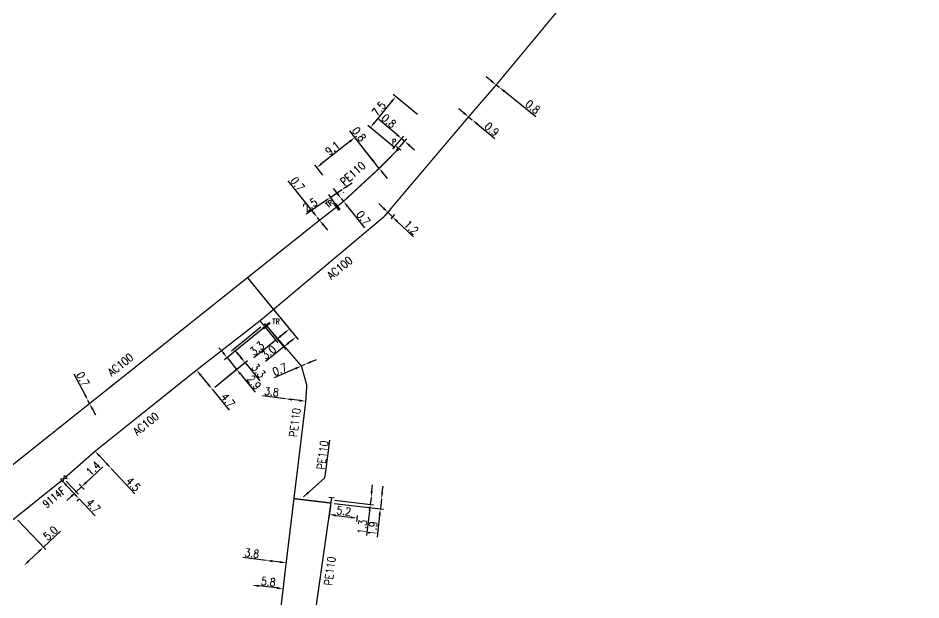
# Model space of a CAD drawing. Header units: millimetres. Extents: x 160996 to 162003, y 120996 to 122000.
# Drawn here: x 161635.1 to 161804.4, y 121421.7 to 121530.9 of the extents above; entities that cross this region are included whole.
import ezdxf
from ezdxf.enums import TextEntityAlignment as Align

# ---------------------------------------------------------------- set-up
doc = ezdxf.new("R2010")
doc.units = ezdxf.units.MM
doc.header["$PDMODE"] = 34
for name, pattern in [('L_100_AP', [14, 10, -1.5, 1, -1.5]), ('L_100_PE', [14, 10, -1.5, 1, -1.5]), ('L_25_AP', [2000, 1000, 1000]), ('L_25_PE', [2000, 1000, 1000])]:
    doc.linetypes.add(name, pattern=pattern)
doc.layers.get('0').update_dxf_attribs({"linetype": 'CONTINUOUS'})
doc.layers.get('Defpoints').update_dxf_attribs({"linetype": 'CONTINUOUS'})
for name, color, linetype in [('L_140', 3, 'CONTINUOUS'), ('L_150', 1, 'CONTINUOUS'), ('L_300', 7, 'CONTINUOUS'), ('L_340', 7, 'CONTINUOUS')]:
    doc.layers.add(name, color=color, linetype=linetype)
doc.styles.add('G_ROMANS', font='ROMANS.SHX', dxfattribs={"width": 0.75})
doc.styles.get("Standard").update_dxf_attribs({"font": 'romans.shx', "width": 0.85})
doc.dimstyles.get("Standard").update_dxf_attribs({"dimtxt": 1.5, "dimasz": 1.2, "dimexe": 0.625, "dimexo": 0.625, "dimgap": 0.25, "dimtad": 1, "dimdec": 1, "dimzin": 0, "dimdsep": 46, "dimtxsty": 'Standard', "dimcen": -0.5, "dimadec": 0, "dimazin": 0, "dimtfac": 1, "dimtdec": 1, "dimtmove": 0, "dimatfit": 3, "dimfxl": 0, "dimtolj": 1, "dimtzin": 0, "dimarcsym": 0})

# ---------------------------------------------------------------- blocks, each defined once
blk = doc.blocks.new('*D455')
at = {"layer": 'Defpoints', "color": 0, "linetype": 'Continuous', "transparency": 16777216}
for p in [(161691.12, 121502.8), (161702.83, 121502.65), (161692.63, 121500.9)]:
    blk.add_point(p, dxfattribs=at)
at = {"layer": 'L_150', "color": 0, "linetype": 'Continuous', "lineweight": -2, "transparency": 16777216}
for p, q in [((161702.45, 121503.15), (161697.88, 121508.93)), ((161697.33, 121507.7), (161692.07, 121503.55)), ((161692.24, 121501.39), (161690.74, 121503.3))]:
    blk.add_line(p, q, dxfattribs=at)
at = {"layer": 'L_150', "color": 0, "linetype": 'Continuous', "transparency": 16777216}
for points in [[(161697.2, 121507.86), (161697.45, 121507.54), (161698.27, 121508.44)], [(161691.94, 121503.71), (161692.19, 121503.39), (161691.12, 121502.8)]]:
    blk.add_solid(points, dxfattribs=at)
at = {"layer": 'L_150', "color": 0, "linetype": 'Continuous', "transparency": 16777216, "insert": (161694.08, 121506.41), "char_height": 1.5, "attachment_point": 5, "rotation": 38.2744}
blk.add_mtext('\\A1;9.1', dxfattribs=at)
blk = doc.blocks.new('*D456')
at = {"layer": 'Defpoints', "color": 0, "linetype": 'Continuous', "transparency": 16777216}
for p in [(161702.34, 121503.28), (161702.83, 121502.65), (161702.83, 121502.65)]:
    blk.add_point(p, dxfattribs=at)
at = {"layer": 'L_150', "color": 0, "linetype": 'Continuous', "lineweight": -2, "transparency": 16777216}
for p, q in [((161701.6, 121504.22), (161697.29, 121509.69)), ((161702.83, 121502.65), (161702.34, 121503.28)), ((161703.58, 121501.71), (161704.32, 121500.77))]:
    blk.add_line(p, q, dxfattribs=at)
at = {"layer": 'L_150', "color": 0, "linetype": 'Continuous', "transparency": 16777216}
for points in [[(161701.75, 121504.35), (161701.44, 121504.1), (161702.34, 121503.28)], [(161703.73, 121501.84), (161703.42, 121501.59), (161702.83, 121502.65)]]:
    blk.add_solid(points, dxfattribs=at)
at = {"layer": 'L_150', "color": 0, "linetype": 'Continuous', "transparency": 16777216, "insert": (161699.05, 121509.06), "char_height": 1.5, "attachment_point": 5, "rotation": 308.2744}
blk.add_mtext('\\A1;0.8', dxfattribs=at)
blk = doc.blocks.new('*D457')
at = {"layer": 'Defpoints', "color": 0, "linetype": 'Continuous', "transparency": 16777216}
for p in [(161707.6, 121507.72), (161704.98, 121505.83), (161706.25, 121506.13)]:
    blk.add_point(p, dxfattribs=at)
at = {"layer": 'L_340', "color": 0, "linetype": 'Continuous', "lineweight": -2, "transparency": 16777216}
for p, q in [((161706.11, 121508.99), (161702.78, 121511.83)), ((161705.39, 121506.3), (161707.42, 121508.69)), ((161706.65, 121506.6), (161708.01, 121508.19)), ((161707.6, 121507.72), (161707.02, 121508.22)), ((161708.52, 121506.94), (161709.43, 121506.16))]:
    blk.add_line(p, q, dxfattribs=at)
at = {"layer": 'L_340', "color": 0, "linetype": 'Continuous', "transparency": 16777216}
for points in [[(161706.24, 121509.15), (161705.98, 121508.84), (161707.02, 121508.22)], [(161708.65, 121507.09), (161708.39, 121506.79), (161707.6, 121507.72)]]:
    blk.add_solid(points, dxfattribs=at)
at = {"layer": 'L_340', "color": 0, "linetype": 'Continuous', "transparency": 16777216, "insert": (161704.64, 121511.56), "char_height": 1.5, "attachment_point": 5, "rotation": 319.532}
blk.add_mtext('\\A1;0.8', dxfattribs=at)
blk = doc.blocks.new('L_340_07')
at = {"color": 0, "linetype": 'Continuous', "const_width": 0.25, "flags": 128}
blk.add_lwpolyline([(0, 0), (0.35, 0)], dxfattribs=at)
at = {"color": 0, "linetype": 'Continuous', "flags": 128}
blk.add_lwpolyline([(0.35, -0.5), (0.35, 0.5)], dxfattribs=at)
at = {"color": 0, "linetype": 'Continuous', "width": 0.75, "flags": 3}
for tag, p in [('DEF_LEG', (0.72, -3.47)), ('DEF_COUP', (0.72, -5.97)), ('DEF_TYPE', (0.72, -8.47))]:
    blk.add_attdef(tag, text='', height=1.2, dxfattribs=at).set_placement(p, align=Align.MIDDLE)
blk = doc.blocks.new('*D458')
at = {"layer": 'Defpoints', "color": 0, "linetype": 'Continuous', "transparency": 16777216}
for p in [(161695.69, 121498.77), (161695.79, 121498.62), (161694.91, 121495.46)]:
    blk.add_point(p, dxfattribs=at)
at = {"layer": 'L_340', "color": 0, "linetype": 'Continuous', "lineweight": -2, "transparency": 16777216}
for p, q in [((161696.79, 121499.29), (161697.78, 121499.96)), ((161694.56, 121495.98), (161693.38, 121497.73)), ((161695.79, 121498.62), (161693.73, 121497.21)), ((161696.04, 121498.25), (161696.15, 121498.1)), ((161692.73, 121496.54), (161689.12, 121494.08))]:
    blk.add_line(p, q, dxfattribs=at)
at = {"layer": 'L_340', "color": 0, "linetype": 'Continuous', "transparency": 16777216}
for points in [[(161696.67, 121499.46), (161696.9, 121499.12), (161695.79, 121498.62)], [(161692.62, 121496.7), (161692.85, 121496.37), (161693.73, 121497.21)]]:
    blk.add_solid(points, dxfattribs=at)
at = {"layer": 'L_340', "color": 0, "linetype": 'Continuous', "transparency": 16777216, "insert": (161689.87, 121495.8), "char_height": 1.5, "attachment_point": 5, "rotation": 34.1951}
blk.add_mtext('\\A1;2.5', dxfattribs=at)
blk = doc.blocks.new('*D459')
at = {"layer": 'Defpoints', "color": 0, "linetype": 'Continuous', "transparency": 16777216}
for p in [(161695.72, 121496.98), (161695.72, 121496.98), (161696.13, 121496.46)]:
    blk.add_point(p, dxfattribs=at)
at = {"layer": 'L_150', "color": 0, "linetype": 'Continuous', "lineweight": -2, "transparency": 16777216}
for p, q in [((161694.98, 121497.92), (161694.24, 121498.86)), ((161695.72, 121496.98), (161696.13, 121496.46)), ((161696.87, 121495.52), (161700.05, 121491.49))]:
    blk.add_line(p, q, dxfattribs=at)
at = {"layer": 'L_150', "color": 0, "linetype": 'Continuous', "transparency": 16777216}
for points in [[(161695.14, 121498.04), (161694.82, 121497.79), (161695.72, 121496.98)], [(161697.03, 121495.65), (161696.71, 121495.4), (161696.13, 121496.46)]]:
    blk.add_solid(points, dxfattribs=at)
at = {"layer": 'L_150', "color": 0, "linetype": 'Continuous', "transparency": 16777216, "insert": (161699.86, 121493.35), "char_height": 1.5, "attachment_point": 5, "rotation": 308.2744}
blk.add_mtext('\\A1;0.7', dxfattribs=at)
blk = doc.blocks.new('*D460')
at = {"layer": 'Defpoints', "color": 0, "linetype": 'Continuous', "transparency": 16777216}
for p in [(161710.5, 121512.34), (161701.16, 121510.31), (161706.25, 121506.13)]:
    blk.add_point(p, dxfattribs=at)
at = {"layer": 'L_340', "color": 0, "linetype": 'Continuous', "lineweight": -2, "transparency": 16777216}
for p, q in [((161710.02, 121512.74), (161705.44, 121516.5)), ((161705.16, 121515.18), (161701.92, 121511.24)), ((161705.77, 121506.53), (161700.68, 121510.7))]:
    blk.add_line(p, q, dxfattribs=at)
at = {"layer": 'L_340', "color": 0, "linetype": 'Continuous', "transparency": 16777216}
for points in [[(161705, 121515.3), (161705.31, 121515.05), (161705.92, 121516.1)], [(161701.77, 121511.36), (161702.08, 121511.11), (161701.16, 121510.31)]]:
    blk.add_solid(points, dxfattribs=at)
at = {"layer": 'L_340', "color": 0, "linetype": 'Continuous', "transparency": 16777216, "insert": (161702.77, 121513.84), "char_height": 1.5, "attachment_point": 5, "rotation": 50.6027}
blk.add_mtext('\\A1;7.5', dxfattribs=at)
blk = doc.blocks.new('L_300_12')
at = {"color": 0, "linetype": 'Continuous', "const_width": 0.248, "flags": 128}
blk.add_lwpolyline([(-0.13, 0, 1), (0.13, 0, 1)], format="xyb", close=True, dxfattribs=at)
at = {"linetype": 'Continuous', "style": 'G_ROMANS', "width": 0.75}
blk.add_attdef('P', text='', height=1, dxfattribs=at).set_placement((0, 1.33), align=Align.MIDDLE_CENTER)
at = {"color": 0, "linetype": 'Continuous', "width": 0.75, "flags": 3}
for tag, p in [('DEF_LEG', (0, -5)), ('DEF_COUP', (0, -7.5)), ('DEF_TYPE', (0, -10))]:
    blk.add_attdef(tag, text='', height=1.2, dxfattribs=at).set_placement(p, align=Align.MIDDLE)
blk = doc.blocks.new('L_300_09')
at = {"color": 0, "linetype": 'Continuous', "flags": 128}
blk.add_lwpolyline([(0.5, -0.38), (-0.5, 0.38), (-0.5, -0.38), (0.5, 0.38), (0.5, -0.38)], dxfattribs=at)
at = {"color": 0, "linetype": 'Continuous', "width": 0.75}
blk.add_attdef('NUM', text='', height=1, dxfattribs=at).set_placement((0, 1.69), align=Align.MIDDLE_CENTER)
at = {"color": 0, "linetype": 'Continuous', "width": 0.75, "flags": 3}
for tag, p in [('DEF_LEG', (0, -5)), ('DEF_COUP', (0, -7.5)), ('DEF_TYPE', (0, -10))]:
    blk.add_attdef(tag, text='', height=1.2, dxfattribs=at).set_placement(p, align=Align.MIDDLE)
blk = doc.blocks.new('L_340_19')
at = {"linetype": 'Continuous'}
blk.add_hatch(color=0, dxfattribs=at).paths.add_polyline_path([(0.12, 0.75), (-0.12, 0.75), (-0.12, -0.75), (0.12, -0.75)])
at = {"color": 0, "linetype": 'Continuous'}
blk.add_lwpolyline([(-0.12, 0.75), (0.12, 0.75), (0.12, -0.75), (-0.12, -0.75)], close=True, dxfattribs=at)
at = {"color": 0, "linetype": 'Continuous', "width": 0.75}
for tag, height, flags, p in [('TR', 1, 8, (0, 1.98)), ('DEF_LEG', 1.2, 3, (0, -5)), ('DEF_COUP', 1.2, 3, (0, -7.5)), ('DEF_TYPE', 1.2, 3, (0, -10))]:
    blk.add_attdef(tag, text='', height=height, dxfattribs=dict(at, flags=flags)).set_placement(p, align=Align.MIDDLE)
blk = doc.blocks.new('*D1603')
at = {"layer": 'Defpoints', "color": 0, "linetype": 'Continuous', "transparency": 16777216}
for p in [(161681.61, 121429.09), (161681.61, 121429.09), (161685.38, 121428.62)]:
    blk.add_point(p, dxfattribs=at)
at = {"layer": 'L_140', "color": 0, "linetype": 'Continuous', "lineweight": -2, "transparency": 16777216}
for p, q in [((161681.61, 121429.09), (161677.27, 121429.63)), ((161684.19, 121428.77), (161682.8, 121428.94))]:
    blk.add_line(p, q, dxfattribs=at)
at = {"layer": 'L_140', "color": 0, "linetype": 'Continuous', "transparency": 16777216}
for points in [[(161682.82, 121429.14), (161682.77, 121428.74), (161681.61, 121429.09)], [(161684.21, 121428.97), (161684.16, 121428.57), (161685.38, 121428.62)]]:
    blk.add_solid(points, dxfattribs=at)
at = {"layer": 'L_140', "color": 0, "linetype": 'Continuous', "transparency": 16777216, "insert": (161678.96, 121430.42), "char_height": 1.5, "attachment_point": 5, "rotation": 352.9475}
blk.add_mtext('\\A1;3.8', dxfattribs=at)
blk = doc.blocks.new('*D1606')
at = {"layer": 'Defpoints', "color": 0, "linetype": 'Continuous', "transparency": 16777216}
for p in [(161679.06, 121424.43), (161679.06, 121424.43), (161684.82, 121423.78)]:
    blk.add_point(p, dxfattribs=at)
at = {"layer": 'L_140', "color": 0, "linetype": 'Continuous', "lineweight": -2, "transparency": 16777216}
for p, q in [((161679.13, 121425.05), (161679.13, 121425.05)), ((161683.63, 121423.91), (161680.25, 121424.3)), ((161684.89, 121424.4), (161684.89, 121424.4))]:
    blk.add_line(p, q, dxfattribs=at)
at = {"layer": 'L_140', "color": 0, "linetype": 'Continuous', "transparency": 16777216}
for points in [[(161680.27, 121424.5), (161680.23, 121424.1), (161679.06, 121424.43)], [(161683.65, 121424.11), (161683.6, 121423.71), (161684.82, 121423.78)]]:
    blk.add_solid(points, dxfattribs=at)
at = {"layer": 'L_140', "color": 0, "linetype": 'Continuous', "transparency": 16777216, "insert": (161682.05, 121425.1), "char_height": 1.5, "attachment_point": 5, "rotation": 353.4997}
blk.add_mtext('\\A1;5.8', dxfattribs=at)
blk = doc.blocks.new('*D1397')
at = {"layer": 'Defpoints', "color": 0, "linetype": 'Continuous', "transparency": 16777216}
for p in [(161634.64, 121437.11), (161636.23, 121428.13), (161636.23, 121428.13)]:
    blk.add_point(p, dxfattribs=at)
at = {"layer": 'L_150', "color": 0, "linetype": 'Continuous', "lineweight": -2, "transparency": 16777216}
for p, q in [((161635.07, 121436.65), (161640.3, 121431.11)), ((161639.87, 121431.56), (161643.05, 121434.56)), ((161637.1, 121428.96), (161639, 121430.74))]:
    blk.add_line(p, q, dxfattribs=at)
at = {"layer": 'L_150', "color": 0, "linetype": 'Continuous', "transparency": 16777216}
for points in [[(161638.86, 121430.88), (161639.13, 121430.59), (161639.87, 121431.56)], [(161636.97, 121429.1), (161637.24, 121428.81), (161636.23, 121428.13)]]:
    blk.add_solid(points, dxfattribs=at)
at = {"layer": 'L_150', "color": 0, "linetype": 'Continuous', "transparency": 16777216, "insert": (161641.21, 121434.2), "char_height": 1.5, "attachment_point": 5, "rotation": 43.2896}
blk.add_mtext('\\A1;5.0', dxfattribs=at)
blk = doc.blocks.new('*D1400')
at = {"layer": 'Defpoints', "color": 0, "linetype": 'Continuous', "transparency": 16777216}
for p in [(161643.69, 121444.4), (161647.02, 121442.91), (161647.93, 121441.94)]:
    blk.add_point(p, dxfattribs=at)
at = {"layer": 'L_300', "color": 0, "linetype": 'Continuous', "lineweight": -2, "transparency": 16777216}
for p, q in [((161647.89, 121443.73), (161650.99, 121446.64)), ((161644.12, 121443.95), (161646.43, 121441.49)), ((161646, 121441.95), (161647.02, 121442.91)), ((161647.5, 121442.4), (161646.59, 121443.36)), ((161645.13, 121441.12), (161644.26, 121440.3))]:
    blk.add_line(p, q, dxfattribs=at)
at = {"layer": 'L_300', "color": 0, "linetype": 'Continuous', "transparency": 16777216}
for points in [[(161647.76, 121443.88), (161648.03, 121443.58), (161647.02, 121442.91)], [(161644.99, 121441.27), (161645.27, 121440.98), (161646, 121441.95)]]:
    blk.add_solid(points, dxfattribs=at)
at = {"layer": 'L_300', "color": 0, "linetype": 'Continuous', "transparency": 16777216, "insert": (161649.19, 121446.33), "char_height": 1.5, "attachment_point": 5, "rotation": 43.2896}
blk.add_mtext('\\A1;1.4', dxfattribs=at)
blk = doc.blocks.new('*D1401')
at = {"layer": 'Defpoints', "color": 0, "linetype": 'Continuous', "transparency": 16777216}
for p in [(161643.69, 121444.4), (161646.56, 121440.65), (161646.91, 121440.98)]:
    blk.add_point(p, dxfattribs=at)
at = {"layer": 'L_300', "color": 0, "linetype": 'Continuous', "lineweight": -2, "transparency": 16777216}
for p, q in [((161643.23, 121443.97), (161642.88, 121443.65)), ((161644.16, 121443.2), (161645.74, 121441.53)), ((161646.46, 121440.55), (161646.11, 121440.22)), ((161646.56, 121440.65), (161649.56, 121437.47))]:
    blk.add_line(p, q, dxfattribs=at)
at = {"layer": 'L_300', "color": 0, "linetype": 'Continuous', "transparency": 16777216}
for points in [[(161644.31, 121443.34), (161644.02, 121443.06), (161643.34, 121444.07)], [(161645.89, 121441.66), (161645.59, 121441.39), (161646.56, 121440.65)]]:
    blk.add_solid(points, dxfattribs=at)
at = {"layer": 'L_300', "color": 0, "linetype": 'Continuous', "transparency": 16777216, "insert": (161649.2, 121439.31), "char_height": 1.5, "attachment_point": 5, "rotation": 313.2896}
blk.add_mtext('\\A1;4.7', dxfattribs=at)
blk = doc.blocks.new('*D1402')
at = {"layer": 'Defpoints', "color": 0, "linetype": 'Continuous', "transparency": 16777216}
for p in [(161648.23, 121459.1), (161648.23, 121459.1), (161648.53, 121458.52)]:
    blk.add_point(p, dxfattribs=at)
at = {"layer": 'L_150', "color": 0, "linetype": 'Continuous', "lineweight": -2, "transparency": 16777216}
for p, q in [((161647.68, 121460.17), (161645.66, 121464.05)), ((161648.53, 121458.52), (161648.23, 121459.1)), ((161648.78, 121459.39), (161648.78, 121459.39)), ((161649.08, 121458.81), (161649.08, 121458.81)), ((161649.08, 121457.46), (161649.64, 121456.39))]:
    blk.add_line(p, q, dxfattribs=at)
at = {"layer": 'L_150', "color": 0, "linetype": 'Continuous', "transparency": 16777216}
for points in [[(161647.85, 121460.26), (161647.5, 121460.07), (161648.23, 121459.1)], [(161649.26, 121457.55), (161648.91, 121457.37), (161648.53, 121458.52)]]:
    blk.add_solid(points, dxfattribs=at)
at = {"layer": 'L_150', "color": 0, "linetype": 'Continuous', "transparency": 16777216, "insert": (161647.28, 121463.1), "char_height": 1.5, "attachment_point": 5, "rotation": 297.4528}
blk.add_mtext('\\A1;0.7', dxfattribs=at)
blk = doc.blocks.new('*D1403')
at = {"layer": 'Defpoints', "color": 0, "linetype": 'Continuous', "transparency": 16777216}
for p in [(161691.23, 121493.43), (161691.23, 121493.43), (161691.64, 121492.92)]:
    blk.add_point(p, dxfattribs=at)
at = {"layer": 'L_150', "color": 0, "linetype": 'Continuous', "lineweight": -2, "transparency": 16777216}
for p, q in [((161690.49, 121494.37), (161685.75, 121500.32)), ((161691.64, 121492.92), (161691.23, 121493.43)), ((161692.39, 121491.98), (161693.13, 121491.05))]:
    blk.add_line(p, q, dxfattribs=at)
at = {"layer": 'L_150', "color": 0, "linetype": 'Continuous', "transparency": 16777216}
for points in [[(161690.64, 121494.5), (161690.33, 121494.25), (161691.23, 121493.43)], [(161692.54, 121492.11), (161692.23, 121491.86), (161691.64, 121492.92)]]:
    blk.add_solid(points, dxfattribs=at)
at = {"layer": 'L_150', "color": 0, "linetype": 'Continuous', "transparency": 16777216, "insert": (161687.52, 121499.7), "char_height": 1.5, "attachment_point": 5, "rotation": 308.5019}
blk.add_mtext('\\A1;0.7', dxfattribs=at)
blk = doc.blocks.new('*D1404')
at = {"layer": 'Defpoints', "color": 0, "linetype": 'Continuous', "transparency": 16777216}
for p in [(161649.56, 121449.57), (161652.6, 121446.31), (161652.6, 121446.31)]:
    blk.add_point(p, dxfattribs=at)
at = {"layer": 'L_140', "color": 0, "linetype": 'Continuous', "lineweight": -2, "transparency": 16777216}
for p, q in [((161650.38, 121448.69), (161651.78, 121447.19)), ((161652.6, 121446.31), (161657.04, 121441.55))]:
    blk.add_line(p, q, dxfattribs=at)
at = {"layer": 'L_140', "color": 0, "linetype": 'Continuous', "transparency": 16777216}
for points in [[(161650.53, 121448.83), (161650.23, 121448.55), (161649.56, 121449.57)], [(161651.92, 121447.33), (161651.63, 121447.05), (161652.6, 121446.31)]]:
    blk.add_solid(points, dxfattribs=at)
at = {"layer": 'L_140', "color": 0, "linetype": 'Continuous', "transparency": 16777216, "insert": (161656.69, 121443.39), "char_height": 1.5, "attachment_point": 5, "rotation": 313.0172}
blk.add_mtext('\\A1;4.5', dxfattribs=at)
blk = doc.blocks.new('*D1405')
at = {"layer": 'Defpoints', "color": 0, "linetype": 'Continuous', "transparency": 16777216}
for p in [(161668.59, 121464.8), (161671.52, 121461.19), (161671.52, 121461.19)]:
    blk.add_point(p, dxfattribs=at)
at = {"layer": 'L_140', "color": 0, "linetype": 'Continuous', "lineweight": -2, "transparency": 16777216}
for p, q in [((161668.1, 121464.4), (161668.1, 121464.4)), ((161669.34, 121463.87), (161670.76, 121462.12)), ((161671.52, 121461.19), (161674.71, 121457.28))]:
    blk.add_line(p, q, dxfattribs=at)
at = {"layer": 'L_140', "color": 0, "linetype": 'Continuous', "transparency": 16777216}
for points in [[(161669.5, 121463.99), (161669.19, 121463.74), (161668.59, 121464.8)], [(161670.92, 121462.25), (161670.61, 121462), (161671.52, 121461.19)]]:
    blk.add_solid(points, dxfattribs=at)
at = {"layer": 'L_140', "color": 0, "linetype": 'Continuous', "transparency": 16777216, "insert": (161674.49, 121459.14), "char_height": 1.5, "attachment_point": 5, "rotation": 309.173}
blk.add_mtext('\\A1;4.7', dxfattribs=at)
blk = doc.blocks.new('*D1406')
at = {"layer": 'Defpoints', "color": 0, "linetype": 'Continuous', "transparency": 16777216}
for p in [(161677.76, 121482.62), (161681.42, 121473.45), (161687.21, 121471)]:
    blk.add_point(p, dxfattribs=at)
at = {"layer": 'L_140', "color": 0, "linetype": 'Continuous', "lineweight": -2, "transparency": 16777216}
for p, q in [((161678.16, 121482.13), (161687.61, 121470.51)), ((161681.81, 121472.96), (161685.32, 121468.65)), ((161686.28, 121470.24), (161685.85, 121469.89)), ((161684.92, 121469.13), (161681.53, 121466.38))]:
    blk.add_line(p, q, dxfattribs=at)
at = {"layer": 'L_140', "color": 0, "linetype": 'Continuous', "transparency": 16777216}
for points in [[(161685.73, 121470.05), (161685.98, 121469.74), (161684.92, 121469.13)], [(161686.16, 121470.39), (161686.41, 121470.08), (161687.21, 121471)]]:
    blk.add_solid(points, dxfattribs=at)
at = {"layer": 'L_140', "color": 0, "linetype": 'Continuous', "transparency": 16777216, "insert": (161682.13, 121468.15), "char_height": 1.5, "attachment_point": 5, "rotation": 39.1111}
blk.add_mtext('\\A1;3.0', dxfattribs=at)
blk = doc.blocks.new('*D1407')
at = {"layer": 'Defpoints', "color": 0, "linetype": 'Continuous', "transparency": 16777216}
for p in [(161677.76, 121482.62), (161681.12, 121473.26), (161685.98, 121472.51)]:
    blk.add_point(p, dxfattribs=at)
at = {"layer": 'L_140', "color": 0, "linetype": 'Continuous', "lineweight": -2, "transparency": 16777216}
for p, q in [((161678.16, 121482.13), (161686.38, 121472.02)), ((161681.52, 121472.77), (161683.82, 121469.94)), ((161685.05, 121471.75), (161684.36, 121471.18)), ((161683.42, 121470.42), (161679.33, 121467.09))]:
    blk.add_line(p, q, dxfattribs=at)
at = {"layer": 'L_140', "color": 0, "linetype": 'Continuous', "transparency": 16777216}
for points in [[(161684.93, 121471.9), (161685.18, 121471.59), (161685.98, 121472.51)], [(161684.23, 121471.34), (161684.48, 121471.03), (161683.42, 121470.42)]]:
    blk.add_solid(points, dxfattribs=at)
at = {"layer": 'L_140', "color": 0, "linetype": 'Continuous', "transparency": 16777216, "insert": (161679.93, 121468.87), "char_height": 1.5, "attachment_point": 5, "rotation": 39.1111}
blk.add_mtext('\\A1;3.3', dxfattribs=at)
blk = doc.blocks.new('*D1408')
at = {"layer": 'Defpoints', "color": 0, "linetype": 'Continuous', "transparency": 16777216}
for p in [(161703.74, 121493.59), (161704.61, 121492.76), (161705.35, 121493.53)]:
    blk.add_point(p, dxfattribs=at)
at = {"layer": 'L_140', "color": 0, "linetype": 'Continuous', "lineweight": -2, "transparency": 16777216}
for p, q in [((161703.62, 121495.2), (161702.75, 121496.03)), ((161704.17, 121494.04), (161704.91, 121494.81)), ((161704.48, 121494.36), (161705.35, 121493.53)), ((161705.04, 121493.21), (161705.78, 121493.98)), ((161706.21, 121492.7), (161709.23, 121489.8))]:
    blk.add_line(p, q, dxfattribs=at)
at = {"layer": 'L_140', "color": 0, "linetype": 'Continuous', "transparency": 16777216}
for points in [[(161703.75, 121495.34), (161703.48, 121495.05), (161704.48, 121494.36)], [(161706.35, 121492.85), (161706.07, 121492.56), (161705.35, 121493.53)]]:
    blk.add_solid(points, dxfattribs=at)
at = {"layer": 'L_140', "color": 0, "linetype": 'Continuous', "transparency": 16777216, "insert": (161708.85, 121491.56), "char_height": 1.5, "attachment_point": 5, "rotation": 316.1531}
blk.add_mtext('\\A1;1.2', dxfattribs=at)
blk = doc.blocks.new('*D1409')
at = {"layer": 'Defpoints', "color": 0, "linetype": 'Continuous', "transparency": 16777216}
for p in [(161688.24, 121465.57), (161688.88, 121465.85), (161688.88, 121465.85)]:
    blk.add_point(p, dxfattribs=at)
at = {"layer": 'L_140', "color": 0, "linetype": 'Continuous', "lineweight": -2, "transparency": 16777216}
for p, q in [((161689.98, 121466.33), (161691.08, 121466.81)), ((161687.14, 121465.09), (161683.13, 121463.35)), ((161688.88, 121465.85), (161688.24, 121465.57))]:
    blk.add_line(p, q, dxfattribs=at)
at = {"layer": 'L_140', "color": 0, "linetype": 'Continuous', "transparency": 16777216}
for points in [[(161687.06, 121465.27), (161687.22, 121464.91), (161688.24, 121465.57)], [(161689.9, 121466.51), (161690.06, 121466.14), (161688.88, 121465.85)]]:
    blk.add_solid(points, dxfattribs=at)
at = {"layer": 'L_140', "color": 0, "linetype": 'Continuous', "transparency": 16777216, "insert": (161684.19, 121464.9), "char_height": 1.5, "attachment_point": 5, "rotation": 23.4966}
blk.add_mtext('\\A1;0.7', dxfattribs=at)
blk = doc.blocks.new('*D1410')
at = {"layer": 'Defpoints', "color": 0, "linetype": 'Continuous', "transparency": 16777216}
for p in [(161685.29, 121459.4), (161685.29, 121459.4), (161689.06, 121458.94)]:
    blk.add_point(p, dxfattribs=at)
at = {"layer": 'L_140', "color": 0, "linetype": 'Continuous', "lineweight": -2, "transparency": 16777216}
for p, q in [((161685.29, 121459.4), (161680.96, 121459.94)), ((161687.87, 121459.08), (161686.48, 121459.26))]:
    blk.add_line(p, q, dxfattribs=at)
at = {"layer": 'L_140', "color": 0, "linetype": 'Continuous', "transparency": 16777216}
for points in [[(161686.51, 121459.45), (161686.46, 121459.06), (161685.29, 121459.4)], [(161687.9, 121459.28), (161687.85, 121458.89), (161689.06, 121458.94)]]:
    blk.add_solid(points, dxfattribs=at)
at = {"layer": 'L_140', "color": 0, "linetype": 'Continuous', "transparency": 16777216, "insert": (161682.65, 121460.74), "char_height": 1.5, "attachment_point": 5, "rotation": 352.9475}
blk.add_mtext('\\A1;3.8', dxfattribs=at)
blk = doc.blocks.new('*D1411')
at = {"layer": 'Defpoints', "color": 0, "linetype": 'Continuous', "transparency": 16777216}
for p in [(161693.85, 121440.45), (161701.3, 121440.88), (161701.3, 121440.88)]:
    blk.add_point(p, dxfattribs=at)
at = {"layer": 'L_340', "color": 0, "linetype": 'Continuous', "lineweight": -2, "transparency": 16777216}
for p, q in [((161701.44, 121442.07), (161701.58, 121443.27)), ((161694.47, 121440.38), (161701.77, 121439.52)), ((161701.3, 121440.88), (161701.15, 121439.59)), ((161701.92, 121440.81), (161701.92, 121440.81)), ((161701.01, 121438.4), (161700.46, 121433.74))]:
    blk.add_line(p, q, dxfattribs=at)
at = {"layer": 'L_340', "color": 0, "linetype": 'Continuous', "transparency": 16777216}
for points in [[(161701.24, 121442.1), (161701.64, 121442.05), (161701.3, 121440.88)], [(161700.81, 121438.42), (161701.21, 121438.38), (161701.15, 121439.59)]]:
    blk.add_solid(points, dxfattribs=at)
at = {"layer": 'L_340', "color": 0, "linetype": 'Continuous', "transparency": 16777216, "insert": (161699.64, 121435.34), "char_height": 1.5, "attachment_point": 5, "rotation": 83.2926}
blk.add_mtext('\\A1;1.3', dxfattribs=at)
blk = doc.blocks.new('*D1412')
at = {"layer": 'Defpoints', "color": 0, "linetype": 'Continuous', "transparency": 16777216}
for p in [(161693.77, 121439.85), (161703.26, 121440.65), (161703.26, 121440.65)]:
    blk.add_point(p, dxfattribs=at)
at = {"layer": 'L_140', "color": 0, "linetype": 'Continuous', "lineweight": -2, "transparency": 16777216}
for p, q in [((161703.4, 121441.84), (161703.54, 121443.03)), ((161694.39, 121439.78), (161703.66, 121438.69)), ((161703.26, 121440.65), (161703.04, 121438.76)), ((161702.9, 121437.57), (161702.42, 121433.47))]:
    blk.add_line(p, q, dxfattribs=at)
at = {"layer": 'L_140', "color": 0, "linetype": 'Continuous', "transparency": 16777216}
for points in [[(161703.21, 121441.87), (161703.6, 121441.82), (161703.26, 121440.65)], [(161702.7, 121437.6), (161703.1, 121437.55), (161703.04, 121438.76)]]:
    blk.add_solid(points, dxfattribs=at)
at = {"layer": 'L_140', "color": 0, "linetype": 'Continuous', "transparency": 16777216, "insert": (161701.6, 121435.04), "char_height": 1.5, "attachment_point": 5, "rotation": 83.2926}
blk.add_mtext('\\A1;1.9', dxfattribs=at)
blk = doc.blocks.new('*D1413')
at = {"layer": 'Defpoints', "color": 0, "linetype": 'Continuous', "transparency": 16777216}
for p in [(161693.77, 121439.85), (161698.79, 121438.15), (161698.64, 121437.02)]:
    blk.add_point(p, dxfattribs=at)
at = {"layer": 'L_140', "color": 0, "linetype": 'Continuous', "lineweight": -2, "transparency": 16777216}
for p, q in [((161693.69, 121439.23), (161693.41, 121437.07)), ((161694.68, 121437.54), (161697.45, 121437.17)), ((161698.71, 121437.53), (161698.56, 121436.4))]:
    blk.add_line(p, q, dxfattribs=at)
at = {"layer": 'L_140', "color": 0, "linetype": 'Continuous', "transparency": 16777216}
for points in [[(161694.7, 121437.73), (161694.65, 121437.34), (161693.49, 121437.69)], [(161697.48, 121437.37), (161697.43, 121436.98), (161698.64, 121437.02)]]:
    blk.add_solid(points, dxfattribs=at)
at = {"layer": 'L_140', "color": 0, "linetype": 'Continuous', "transparency": 16777216, "insert": (161696.2, 121438.35), "char_height": 1.5, "attachment_point": 5, "rotation": 352.5681}
blk.add_mtext('\\A1;5.2', dxfattribs=at)
blk = doc.blocks.new('*D1414')
at = {"layer": 'Defpoints', "color": 0, "linetype": 'Continuous', "transparency": 16777216}
for p in [(161719.58, 121512.32), (161720.28, 121511.75), (161720.28, 121511.75)]:
    blk.add_point(p, dxfattribs=at)
at = {"layer": 'L_140', "color": 0, "linetype": 'Continuous', "lineweight": -2, "transparency": 16777216}
for p, q in [((161718.66, 121513.08), (161717.73, 121513.85)), ((161719.58, 121512.32), (161720.28, 121511.75)), ((161721.2, 121510.98), (161724.53, 121508.24))]:
    blk.add_line(p, q, dxfattribs=at)
at = {"layer": 'L_140', "color": 0, "linetype": 'Continuous', "transparency": 16777216}
for points in [[(161718.78, 121513.24), (161718.53, 121512.93), (161719.58, 121512.32)], [(161721.33, 121511.14), (161721.07, 121510.83), (161720.28, 121511.75)]]:
    blk.add_solid(points, dxfattribs=at)
at = {"layer": 'L_140', "color": 0, "linetype": 'Continuous', "transparency": 16777216, "insert": (161723.96, 121510), "char_height": 1.5, "attachment_point": 5, "rotation": 320.4633}
blk.add_mtext('\\A1;0.9', dxfattribs=at)
blk = doc.blocks.new('*D1415')
at = {"layer": 'Defpoints', "color": 0, "linetype": 'Continuous', "transparency": 16777216}
for p in [(161724.77, 121518.32), (161725.36, 121517.86), (161725.36, 121517.86)]:
    blk.add_point(p, dxfattribs=at)
at = {"layer": 'L_140', "color": 0, "linetype": 'Continuous', "lineweight": -2, "transparency": 16777216}
for p, q in [((161723.83, 121519.07), (161722.89, 121519.81)), ((161724.38, 121517.83), (161724.38, 121517.83)), ((161724.77, 121518.32), (161725.36, 121517.86)), ((161724.97, 121517.37), (161724.97, 121517.37)), ((161726.3, 121517.11), (161732.22, 121512.41))]:
    blk.add_line(p, q, dxfattribs=at)
at = {"layer": 'L_140', "color": 0, "linetype": 'Continuous', "transparency": 16777216}
for points in [[(161723.95, 121519.22), (161723.71, 121518.91), (161724.77, 121518.32)], [(161726.42, 121517.27), (161726.17, 121516.95), (161725.36, 121517.86)]]:
    blk.add_solid(points, dxfattribs=at)
at = {"layer": 'L_140', "color": 0, "linetype": 'Continuous', "transparency": 16777216, "insert": (161731.6, 121514.18), "char_height": 1.5, "attachment_point": 5, "rotation": 321.5817}
blk.add_mtext('\\A1;0.8', dxfattribs=at)
blk = doc.blocks.new('*D1527')
at = {"layer": 'Defpoints', "color": 0, "linetype": 'Continuous', "transparency": 16777216}
for p in [(161681.15, 121473.23), (161677.67, 121466.2), (161671.52, 121461.19)]:
    blk.add_point(p, dxfattribs=at)
at = {"layer": 'L_140', "color": 0, "linetype": 'Continuous', "lineweight": -2, "transparency": 16777216}
for p, q in [((161680.66, 121472.83), (161675.13, 121468.33)), ((161676.37, 121467.79), (161676.91, 121467.13)), ((161672.01, 121461.59), (161678.15, 121466.6)), ((161677.67, 121466.2), (161680.43, 121462.81))]:
    blk.add_line(p, q, dxfattribs=at)
at = {"layer": 'L_140', "color": 0, "linetype": 'Continuous', "transparency": 16777216}
for points in [[(161676.53, 121467.92), (161676.22, 121467.66), (161675.62, 121468.72)], [(161677.07, 121467.26), (161676.76, 121467.01), (161677.67, 121466.2)]]:
    blk.add_solid(points, dxfattribs=at)
at = {"layer": 'L_140', "color": 0, "linetype": 'Continuous', "transparency": 16777216, "insert": (161680.2, 121464.67), "char_height": 1.5, "attachment_point": 5, "rotation": 309.173}
blk.add_mtext('\\A1;3.3', dxfattribs=at)
blk = doc.blocks.new('*D704')
at = {"layer": 'Defpoints', "color": 0, "linetype": 'Continuous', "transparency": 16777216}
for p in [(161681.68, 121473.15), (161676.1, 121464.93), (161671.52, 121461.19)]:
    blk.add_point(p, dxfattribs=at)
at = {"layer": 'L_340', "color": 0, "linetype": 'Continuous', "lineweight": -2, "transparency": 16777216}
for p, q in [((161681.19, 121472.75), (161673.82, 121466.74)), ((161673.55, 121468.07), (161672.79, 121469)), ((161674.3, 121467.14), (161676.1, 121464.93)), ((161672.01, 121461.59), (161676.59, 121465.32)), ((161676.86, 121464), (161679.58, 121460.65))]:
    blk.add_line(p, q, dxfattribs=at)
at = {"layer": 'L_340', "color": 0, "linetype": 'Continuous', "transparency": 16777216}
for points in [[(161673.7, 121468.19), (161673.39, 121467.94), (161674.3, 121467.14)], [(161677.02, 121464.12), (161676.71, 121463.87), (161676.1, 121464.93)]]:
    blk.add_solid(points, dxfattribs=at)
at = {"layer": 'L_340', "color": 0, "linetype": 'Continuous', "transparency": 16777216, "insert": (161679.38, 121462.49), "char_height": 1.5, "attachment_point": 5, "rotation": 309.173}
blk.add_mtext('\\A1;2.9', dxfattribs=at)

msp = doc.modelspace()

# ---------------------------------------------------------------- linework, layer by layer
at = {"layer": 'L_140', "linetype": 'L_100_AP', "const_width": 0.25, "flags": 128}
for points in [[(161815.18, 121630.11), (161814.98, 121629.89), (161814.58, 121630.21), (161814.26, 121629.8), (161812.22, 121627.2), (161812.55, 121626.94), (161811.86, 121626.08), (161811.54, 121626.33), (161809.16, 121623.32), (161788.18, 121596.54), (161788.18, 121596.54), (161755.42, 121555.3), (161724.77, 121518.32), (161719.58, 121512.32), (161703.74, 121493.59), (161703.74, 121493.59), (161680.48, 121474.05), (161668.59, 121464.8), (161649.56, 121449.57), (161644.06, 121444.73)], [(161681.68, 121473.15), (161681.42, 121473.45), (161681.15, 121473.23), (161680.48, 121474.05)]]:
    msp.add_lwpolyline(points, dxfattribs=at)
at = {"layer": 'L_140', "linetype": 'L_100_PE', "const_width": 0.25, "flags": 128}
msp.add_lwpolyline([(161725.91, 121304.86), (161727.68, 121306.24), (161716.09, 121321.18), (161712.74, 121323.55), (161712.74, 121323.55, 0.099927), (161704.1, 121326.78), (161704.1, 121326.78, -0.14049), (161697.35, 121330.86), (161697.35, 121330.86), (161694.53, 121334.49), (161689.67, 121340.77), (161674.77, 121360.05), (161670.45, 121367.3), (161672.71, 121386.92), (161673.4, 121392.61), (161675.19, 121392.4), (161680.94, 121391.7), (161681.15, 121393.41), (161684.82, 121423.78), (161685.38, 121428.62), (161689.06, 121458.94), (161689.06, 121458.94), (161689.06, 121458.94), (161689.25, 121461.98), (161688.24, 121465.57), (161681.68, 121473.15)], format="xyb", dxfattribs=at)
at = {"layer": 'L_140', "linetype": 'L_100_PE', "flags": 128}
msp.add_lwpolyline([(161751.22, 121406.59, 0.25, 0.25, 0), (161749.97, 121396.8, 0.25, 0.25, 0), (161747.74, 121379.48, 0.25, 0.25, 0), (161746.1, 121367.69, 0.25, 0.25, 0), (161741.91, 121337.43, 0.25, 0.25, 0), (161741.91, 121337.43, 0.25, 0.25, -0.173665), (161739.33, 121331.13, 0.25, 0.25, 0), (161739.33, 121331.13, 0.25, 0.25, 0), (161739.33, 121331.13, 0.25, 0.25, -0.205785), (161735.35, 121329.59, 0.25, 0.25, 0), (161735.35, 121329.59, 0.25, 0.25, 0), (161721.65, 121331.38, 0.25, 0.25, 0), (161707.3, 121333.26, 0.25, 0.25, -0.183519), (161699.32, 121338.81, 0.25, 0.25, 0), (161699.32, 121338.81, 0.25, 0.25, 0), (161688.27, 121353.11, 0.25, 0.25, 0), (161688.27, 121353.11, 0.25, 0.25, -0.206769), (161684.03, 121363.71, 0.25, 0.25, 0), (161684.03, 121363.71, 0.25, 0.25, 0), (161685.57, 121376.22, 0.25, 0.25, 0), (161689.25, 121406.62, 0.25, 0.25, 0), (161689.72, 121411.51, 0.25, 0.25, 0), (161693.77, 121439.85, 0.25, 0.25, 0), (161693.77, 121439.85, 0.25, 0.25, 0), (161693.85, 121440.45, 0, 0, 0)], format="xyseb", dxfattribs=at)
at = {"layer": 'L_140', "linetype": 'L_100_PE', "const_width": 0.25, "flags": 128}
msp.add_lwpolyline([(161693.77, 121439.85), (161686.84, 121440.67)], dxfattribs=at)
at = {"layer": 'L_150', "linetype": 'L_25_PE', "flags": 128}
msp.add_lwpolyline([(161694.91, 121495.46, 0.25, 0.25, 0), (161696.13, 121496.46, 0.25, 0.25, 0), (161702.83, 121502.65, 0.25, 0.25, 0), (161706.25, 121506.13, 0, 0, 0)], format="xyseb", dxfattribs=at)
at = {"layer": 'L_150', "linetype": 'L_25_AP', "flags": 128}
msp.add_lwpolyline([(161694.91, 121495.46, 0.25, 0.25, 0), (161691.64, 121492.92, 0.25, 0.25, 0), (161648.53, 121458.52, 0.25, 0.25, 0), (161629.49, 121443.33, 0.25, 0.25, 0), (161629.02, 121442.95, 0, 0, 0)], format="xyseb", dxfattribs=at)
at = {"layer": 'L_150', "linetype": 'L_25_AP', "const_width": 0.25, "flags": 128}
msp.add_lwpolyline([(161586.88, 121337.08), (161585.24, 121340.19), (161585.24, 121340.19), (161581.49, 121347.04), (161580.11, 121349.54), (161580.11, 121349.54), (161577.52, 121354.42), (161577.52, 121354.42), (161577.52, 121354.42), (161570.33, 121367.41), (161567.41, 121372.44), (161567.68, 121372.6), (161567.48, 121372.95), (161567.02, 121373.76), (161575.76, 121382.55), (161589, 121395.89), (161601.48, 121407.57), (161619.19, 121424.16), (161625.89, 121430.05), (161634.64, 121437.11), (161643.31, 121444.07)], dxfattribs=at)

# ---------------------------------------------------------------- block references
at = {"layer": 'L_300', "ltscale": 0.5}
ref = msp.add_blockref('L_300_12', (161706.25, 121506.13), dxfattribs=dict(at, rotation=51.50869857762426))
ref.add_attrib('P', 'P', dxfattribs={"layer": '0', "linetype": 'Continuous', "height": 1, "style": 'G_ROMANS', "width": 0.75}).set_placement((161705.63, 121507.66), align=Align.MIDDLE_CENTER)
at = {"layer": 'L_300'}
ref = msp.add_blockref('L_300_09', (161643.69, 121444.4), dxfattribs=dict(at, rotation=41.33328986786317))
ref.add_attrib('NUM', '9114F', dxfattribs={"layer": '0', "color": 0, "linetype": 'Continuous', "height": 1.5, "rotation": 39.3092, "width": 0.75}).set_placement((161641.86, 121440.9), align=Align.MIDDLE_CENTER)
at = {"layer": 'L_340'}
for p, rotation in [((161706.25, 121506.13), 49.5319932242187), ((161693.85, 121440.45), 82.56809970265711)]:
    msp.add_blockref('L_340_07', p, dxfattribs=dict(at, rotation=rotation))
at = {"layer": 'L_340', "ltscale": 0.5}
ref = msp.add_blockref('L_340_19', (161694.91, 121495.46), dxfattribs=dict(at, rotation=35.43185187947662))
ref.add_attrib('TR', 'TR', dxfattribs={"layer": '0', "color": 0, "linetype": 'Continuous', "height": 1, "rotation": 38.2744, "width": 0.75}).set_placement((161693.49, 121496), align=Align.MIDDLE)
at = {"layer": 'L_340'}
ref = msp.add_blockref('L_340_19', (161681.68, 121473.15), dxfattribs=dict(at, rotation=310.8862173136212))
ref.add_attrib('TR', 'TR', dxfattribs={"layer": '0', "color": 0, "linetype": 'Continuous', "height": 1, "width": 0.75, "flags": 8}).set_placement((161683.49, 121473.9), align=Align.MIDDLE)

# ---------------------------------------------------------------- texts
at = {"layer": 'L_140', "linetype": 'Continuous', "width": 0.85}
for s, rotation, p in [('AC100', 39.3209, (161693.82, 121481.69)), ('AC100', 38.6801, (161657.46, 121452.44)), ('PE110', 82.9475, (161687.43, 121452.15)), ('PE110', 82.8874, (161693.99, 121424.28))]:
    msp.add_text(s, height=1.5, rotation=rotation, dxfattribs=at).set_placement(p)
at = {"layer": 'L_140', "linetype": 'Continuous', "insert": (161692.6, 121446.05), "char_height": 1.5, "attachment_point": 7, "rotation": 82.6901}
msp.add_mtext('\\A1;PE110', dxfattribs=at)
at = {"layer": 'L_150', "linetype": 'Continuous', "width": 0.85}
msp.add_text('AC100', height=1.5, rotation=38.588, dxfattribs=at).set_placement((161652.66, 121463.54))
at = {"layer": 'L_150', "linetype": 'Continuous', "insert": (161696.33, 121499.29), "char_height": 1.5, "attachment_point": 7, "rotation": 41.8718}
msp.add_mtext('\\A1;PE110', dxfattribs=at)

# ---------------------------------------------------------------- dimensions: what is measured, and where the dimension line sits
at = {"layer": 'L_140', "linetype": 'Continuous'}
for base, p1, p2, angle, picture, middle in [((161725.3581, 121517.856), (161724.7705, 121518.322), (161725.3581, 121517.856), 141.5817, '*D1415', (161730.9763, 121513.4001)), ((161720.28, 121511.75), (161719.58, 121512.32), (161720.28, 121511.75), 140.4633, '*D1414', (161723.33, 121509.23)), ((161705.35, 121493.53), (161703.74, 121493.59), (161704.61, 121492.76), 136.1531, '*D1408', (161708.15, 121490.84)), ((161687.2127, 121470.9962), (161681.4168, 121473.4474), (161677.7635, 121482.6189), 219.1111, '*D1406', (161682.7605, 121467.3766)), ((161685.98, 121472.51), (161681.12, 121473.26), (161677.76, 121482.62), 219.1111, '*D1407', (161680.56, 121468.09)), ((161677.6689, 121466.2014), (161681.1462, 121473.227), (161671.5228, 121461.1936), 309.173, '*D1527', (161679.4285, 121464.0418)), ((161688.88, 121465.85), (161688.24, 121465.57), (161688.88, 121465.85), 203.4966, '*D1409', (161684.58, 121463.98)), ((161671.52, 121461.19), (161668.59, 121464.8), (161671.52, 121461.19), 129.173, '*D1405', (161673.71, 121458.51)), ((161685.29, 121459.4), (161689.06, 121458.94), (161685.29, 121459.4), 352.9475, '*D1410', (161682.53, 121459.75)), ((161652.5964, 121446.3138), (161649.5605, 121449.5674), (161652.5964, 121446.3138), 133.0172, '*D1404', (161655.9594, 121442.7096)), ((161703.26, 121440.65), (161693.77, 121439.85), (161703.26, 121440.65), 263.2926, '*D1412', (161702.59, 121434.93)), ((161698.64, 121437.02), (161693.77, 121439.85), (161698.79, 121438.15), 172.5681, '*D1413', (161696.07, 121437.35)), ((161679.06, 121424.43), (161684.82, 121423.78), (161679.06, 121424.43), 353.4997, '*D1606', (161681.94, 121424.11))]:
    dim = msp.add_linear_dim(base=base, p1=p1, p2=p2, angle=angle, dimstyle='Standard', dxfattribs=at)
    dim.commit()
    dim.dimension.update_dxf_attribs({"geometry": picture, "text_midpoint": middle, "dimtype": 160})
dim = msp.add_linear_dim(base=(161681.61, 121429.09), p1=(161685.38, 121428.62), p2=(161681.61, 121429.09), angle=352.9475, dimstyle='Standard', override={"dimscale": 1, "dimlfac": 1, "dimlunit": 2}, dxfattribs=at)
dim.commit()
dim.dimension.update_dxf_attribs({"geometry": '*D1603', "text_midpoint": (161678.84, 121429.43), "dimtype": 160})
at = {"layer": 'L_150', "linetype": 'Continuous'}
for base, p1, p2, angle, picture, middle in [((161702.83, 121502.65), (161702.34, 121503.28), (161702.83, 121502.65), 128.2744, '*D456', (161698.27, 121508.44)), ((161691.12, 121502.8), (161702.83, 121502.65), (161692.63, 121500.9), 38.2744, '*D455', (161694.7, 121505.62)), ((161691.2344, 121493.4327), (161691.63905, 121492.92402), (161691.2344, 121493.4327), 308.50189, '*D1403', (161686.74195, 121499.0801)), ((161695.72, 121496.98), (161696.13, 121496.46), (161695.72, 121496.98), 308.2744, '*D459', (161699.07, 121492.73)), ((161648.2296, 121459.1015), (161648.5293, 121458.5247), (161648.2296, 121459.1015), 297.4528, '*D1402', (161646.3921, 121462.6384)), ((161636.23, 121428.13), (161634.64, 121437.11), (161636.23, 121428.13), 43.2896, '*D1397', (161641.9, 121433.47))]:
    dim = msp.add_linear_dim(base=base, p1=p1, p2=p2, angle=angle, dimstyle='Standard', dxfattribs=at)
    dim.commit()
    dim.dimension.update_dxf_attribs({"geometry": picture, "text_midpoint": middle, "dimtype": 160})
at = {"layer": 'L_300', "linetype": 'Continuous'}
for base, p2, angle, picture, middle in [((161647.02, 121442.91), (161647.93, 121441.94), 223.2896, '*D1400', (161649.88, 121445.6)), ((161646.56, 121440.65), (161646.91, 121440.98), 133.2896, '*D1401', (161648.47, 121438.63))]:
    dim = msp.add_linear_dim(base=base, p1=(161643.69, 121444.4), p2=p2, angle=angle, dimstyle='Standard', dxfattribs=at)
    dim.commit()
    dim.dimension.update_dxf_attribs({"geometry": picture, "text_midpoint": middle, "dimtype": 160})
at = {"layer": 'L_340', "linetype": 'Continuous'}
for base, p1, p2, angle, picture, middle in [((161701.16, 121510.31), (161710.5, 121512.34), (161706.25, 121506.13), 50.6027, '*D460', (161703.54, 121513.21)), ((161707.6, 121507.72), (161704.98, 121505.83), (161706.25, 121506.13), 139.532, '*D457', (161703.99, 121510.8)), ((161695.79, 121498.62), (161694.91, 121495.46), (161695.69, 121498.77), 214.1951, '*D458', (161690.43, 121494.97)), ((161701.3, 121440.88), (161693.85, 121440.45), (161701.3, 121440.88), 263.2926, '*D1411', (161700.64, 121435.22))]:
    dim = msp.add_linear_dim(base=base, p1=p1, p2=p2, angle=angle, dimstyle='Standard', dxfattribs=at)
    dim.commit()
    dim.dimension.update_dxf_attribs({"geometry": picture, "text_midpoint": middle, "dimtype": 160})
dim = msp.add_linear_dim(base=(161676.1, 121464.93), p1=(161681.68, 121473.15), p2=(161671.52, 121461.19), angle=129.173, dimstyle='Standard', override={"dimatfit": 0}, dxfattribs=at)
dim.commit()
dim.dimension.update_dxf_attribs({"geometry": '*D704', "text_midpoint": (161678.6, 121461.86), "dimtype": 160})

# ---------------------------------------------------------------- leaders
at = {"layer": 'L_140', "linetype": 'Continuous', "annotation_type": 0, "has_hookline": 1, "hookline_direction": 0, "text_width": 5.65, "horizontal_direction": (0.127235, 0.991873, 0)}
msp.add_leader([(161688.63, 121441.01), (161692.66, 121444.58), (161692.81, 121445.77)], dimstyle='Standard', dxfattribs=at)

doc.saveas('drawing.dxf')
